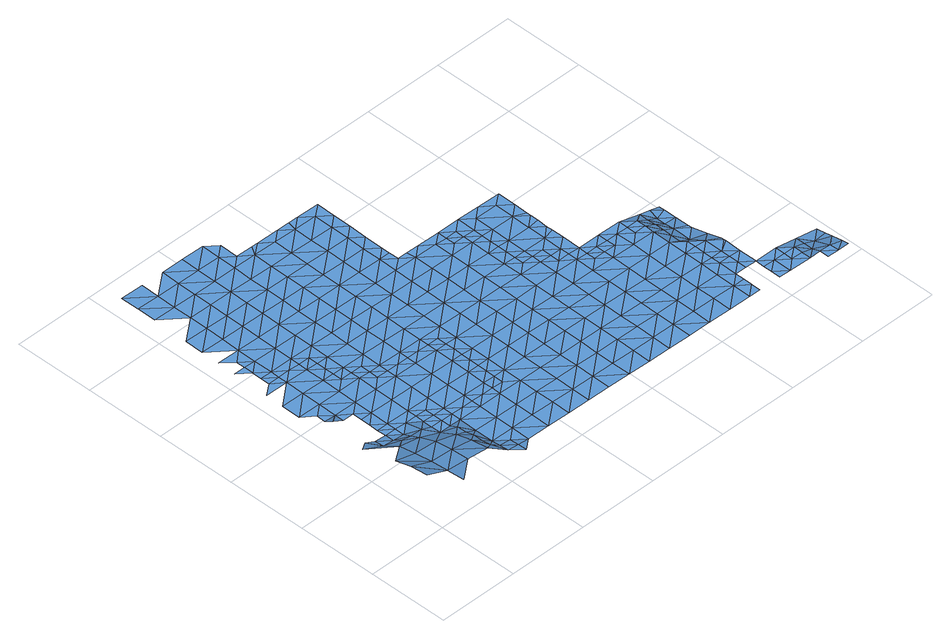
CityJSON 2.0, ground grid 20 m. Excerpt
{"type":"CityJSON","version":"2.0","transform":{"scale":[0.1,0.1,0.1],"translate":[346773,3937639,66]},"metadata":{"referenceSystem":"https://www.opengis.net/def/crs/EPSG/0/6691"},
"CityObjects":{
"waterbody1":{"type":"WaterBody","attributes":{"name":"8","class":"1140","function":"1","WaterBodyRiverFloodingRiskAttribute.description":"4","WaterBodyRiverFloodingRiskAttribute.rankOrg":"1","WaterBodyRiverFloodingRiskAttribute.adminType":"2","WaterBodyRiverFloodingRiskAttribute.scale":"L1"},"geometry":[{"type":"MultiSurface","lod":"1","boundaries":[[[0,1,2]],[[3,0,4]],[[0,2,4]],[[5,3,4]],[[6,7,2]],[[8,3,5]],[[2,9,4]],[[8,10,11]],[[12,5,4]],[[13,11,10]],[[9,2,7]],[[5,14,8]],[[15,13,10]],[[12,14,5]],[[4,9,12]],[[10,8,16]],[[17,15,10]],[[16,17,10]],[[7,18,9]],[[17,19,15]],[[16,8,14]],[[18,20,9]],[[9,21,12]],[[22,16,14]],[[20,21,9]],[[12,23,14]],[[24,22,14]],[[23,24,14]],[[25,20,18]],[[23,12,21]],[[26,25,18]],[[27,21,20]],[[28,27,20]],[[28,20,25]],[[29,24,23]],[[30,31,21]],[[21,31,23]],[[30,21,27]],[[32,25,26]],[[33,29,23]],[[31,34,23]],[[34,33,23]],[[35,32,26]],[[35,26,36]],[[32,35,37]]]}]},
"waterbody2":{"type":"WaterBody","attributes":{"name":"8","class":"1140","function":"1","WaterBodyRiverFloodingRiskAttribute.description":"4","WaterBodyRiverFloodingRiskAttribute.rankOrg":"3","WaterBodyRiverFloodingRiskAttribute.adminType":"2","WaterBodyRiverFloodingRiskAttribute.scale":"L1"},"geometry":[{"type":"MultiSurface","lod":"1","boundaries":[[[38,39,40]],[[41,42,43]],[[43,42,44]],[[40,41,43]],[[45,39,46]],[[38,40,43]],[[44,47,43]],[[46,39,38]],[[48,19,49]],[[50,51,48]],[[52,53,54]],[[48,49,50]],[[52,45,46]],[[55,47,56]],[[57,43,47]],[[56,51,55]],[[51,50,55]],[[49,58,50]],[[38,43,57]],[[59,60,61]],[[57,47,55]],[[62,53,52]],[[46,38,63]],[[63,38,57]],[[46,64,52]],[[65,62,52]],[[50,58,66]],[[67,57,55]],[[64,46,63]],[[55,50,68]],[[66,58,69]],[[68,50,66]],[[68,67,55]],[[70,52,64]],[[65,52,70]],[[69,71,66]],[[64,63,72]],[[63,57,73]],[[74,65,70]],[[72,75,64]],[[76,70,64]],[[77,78,33]],[[75,76,64]],[[73,57,67]],[[79,66,71]],[[72,63,73]],[[80,74,70]],[[76,81,70]],[[71,78,82]],[[78,77,82]],[[81,80,70]],[[68,66,83]],[[68,84,67]],[[79,71,82]],[[85,72,73]],[[77,86,82]],[[67,87,73]],[[66,79,83]],[[88,85,73]],[[86,89,82]],[[67,84,87]],[[88,73,87]],[[68,83,84]],[[82,90,79]],[[85,88,91]],[[79,92,83]],[[93,87,84]],[[86,94,89]],[[90,82,89]],[[92,84,83]],[[84,95,93]],[[94,96,89]],[[79,90,92]],[[96,97,89]],[[98,90,89]],[[99,84,92]],[[95,84,99]],[[97,98,89]],[[100,97,96]],[[90,101,92]],[[102,95,99]],[[92,103,99]],[[104,102,99]],[[100,105,97]],[[90,98,101]],[[103,104,99]],[[105,100,106]],[[105,107,97]],[[98,97,107]],[[92,101,103]],[[108,109,98]],[[98,107,108]],[[101,98,109]],[[110,104,103]],[[109,111,101]],[[112,103,101]],[[111,112,101]],[[113,110,103]],[[112,113,103]],[[110,113,114]]]}]},
"waterbody3":{"type":"WaterBody","attributes":{"name":"8","class":"1140","function":"1","WaterBodyRiverFloodingRiskAttribute.description":"4","WaterBodyRiverFloodingRiskAttribute.rankOrg":"2","WaterBodyRiverFloodingRiskAttribute.adminType":"2","WaterBodyRiverFloodingRiskAttribute.scale":"L1"},"geometry":[{"type":"MultiSurface","lod":"1","boundaries":[[[62,115,53]],[[60,115,116]],[[115,62,116]],[[117,118,119]],[[61,60,120]],[[60,116,120]],[[117,61,120]],[[121,27,28]],[[62,65,116]],[[28,25,121]],[[120,118,117]],[[121,25,32]],[[30,122,31]],[[122,27,121]],[[30,27,122]],[[123,120,116]],[[124,125,118]],[[126,116,65]],[[32,37,121]],[[127,125,128]],[[122,129,31]],[[128,125,124]],[[77,33,34]],[[34,31,129]],[[120,123,118]],[[126,65,74]],[[130,122,121]],[[131,37,35]],[[123,116,126]],[[77,34,129]],[[132,127,128]],[[35,36,131]],[[133,130,121]],[[130,129,122]],[[121,37,133]],[[74,80,126]],[[134,135,136]],[[85,137,72]],[[137,76,75]],[[138,118,123]],[[129,86,77]],[[37,131,133]],[[136,135,132]],[[75,72,137]],[[124,118,139]],[[124,140,128]],[[136,141,134]],[[139,118,138]],[[137,142,76]],[[143,123,126]],[[144,134,141]],[[142,80,81]],[[145,126,80]],[[81,76,142]],[[129,146,86]],[[128,147,132]],[[131,148,133]],[[85,91,137]],[[129,130,146]],[[124,139,140]],[[149,136,132]],[[150,144,141]],[[123,151,138]],[[145,80,142]],[[87,93,88]],[[143,126,145]],[[147,128,140]],[[94,86,146]],[[88,152,91]],[[153,141,136]],[[154,133,148]],[[142,137,155]],[[88,93,152]],[[137,91,155]],[[130,133,156]],[[149,132,147]],[[142,157,145]],[[123,143,151]],[[146,96,94]],[[155,157,142]],[[156,133,154]],[[139,138,158]],[[139,159,140]],[[91,152,155]],[[93,95,152]],[[160,96,146]],[[158,138,151]],[[146,130,160]],[[153,136,149]],[[153,161,141]],[[157,162,145]],[[145,163,143]],[[140,164,147]],[[130,156,160]],[[95,165,152]],[[162,163,145]],[[159,164,140]],[[143,163,151]],[[139,158,159]],[[147,164,149]],[[154,148,166]],[[100,96,160]],[[167,153,149]],[[155,152,168]],[[166,148,169]],[[163,170,151]],[[151,171,158]],[[165,95,102]],[[168,172,155]],[[170,171,151]],[[156,154,173]],[[152,165,168]],[[156,174,160]],[[106,100,160]],[[157,155,172]],[[167,149,164]],[[157,175,162]],[[153,176,161]],[[173,154,166]],[[158,177,159]],[[167,176,153]],[[102,104,165]],[[177,164,159]],[[178,163,162]],[[174,156,173]],[[176,179,161]],[[175,178,162]],[[106,160,174]],[[177,158,171]],[[157,172,175]],[[180,170,163]],[[181,165,104]],[[165,182,168]],[[177,183,164]],[[166,169,184]],[[110,181,104]],[[185,106,174]],[[105,106,185]],[[168,186,172]],[[184,169,187]],[[107,105,185]],[[173,166,184]],[[170,188,171]],[[167,164,189]],[[167,190,176]],[[165,181,182]],[[189,164,183]],[[189,190,167]],[[163,178,180]],[[108,107,191]],[[192,177,171]],[[193,179,176]],[[107,185,191]],[[109,108,191]],[[174,173,194]],[[194,173,184]],[[110,114,181]],[[191,195,109]],[[188,170,180]],[[188,192,171]],[[195,112,111]],[[168,182,186]],[[190,193,176]],[[111,109,195]],[[175,172,196]],[[175,197,178]],[[185,174,198]],[[196,197,175]],[[195,199,112]],[[181,200,182]],[[174,194,198]],[[192,201,177]],[[172,186,196]],[[113,199,114]],[[113,112,199]],[[202,189,183]],[[203,204,187]],[[178,205,180]],[[183,177,201]],[[206,207,185]],[[208,190,189]],[[209,186,182]],[[206,185,198]],[[181,114,200]],[[210,195,191]],[[184,187,204]],[[201,202,183]],[[191,185,207]],[[180,205,188]],[[202,208,189]],[[114,199,200]],[[210,199,195]],[[194,184,211]],[[212,192,188]],[[178,197,205]],[[213,190,208]],[[182,200,209]],[[209,214,186]],[[193,190,213]],[[198,194,211]],[[210,191,207]],[[184,204,211]],[[198,215,206]],[[214,216,186]],[[217,200,199]],[[196,216,197]],[[210,218,199]],[[212,188,205]],[[196,186,216]],[[219,208,202]],[[198,211,215]],[[201,192,220]],[[215,221,206]],[[206,222,207]],[[220,192,212]],[[201,223,202]],[[216,224,197]],[[204,203,225]],[[217,199,218]],[[226,211,204]],[[227,219,202]],[[205,197,224]],[[209,228,214]],[[207,229,210]],[[230,212,205]],[[209,200,228]],[[223,201,220]],[[224,231,205]],[[223,232,202]],[[222,229,207]],[[233,215,211]],[[206,221,222]],[[204,225,234]],[[231,230,205]],[[200,217,228]],[[210,235,218]],[[236,220,212]],[[214,237,216]],[[227,202,232]],[[229,235,210]],[[204,234,226]],[[236,223,220]],[[215,238,221]],[[218,239,217]],[[214,228,240]],[[235,239,218]],[[211,226,233]],[[225,241,234]],[[236,212,230]],[[214,240,237]],[[242,227,232]],[[243,231,224]],[[224,216,244]],[[223,245,232]],[[228,217,239]],[[215,233,238]],[[234,246,226]],[[247,245,223]],[[222,221,248]],[[216,237,244]],[[222,249,229]],[[250,230,231]],[[247,223,236]],[[228,251,240]],[[241,225,252]],[[245,242,232]],[[248,249,222]],[[221,238,248]],[[243,224,244]],[[253,235,229]],[[254,236,230]],[[228,239,255]],[[240,256,237]],[[246,234,241]],[[249,253,229]],[[251,256,240]],[[250,231,243]],[[233,226,257]],[[228,255,251]],[[233,258,238]],[[259,244,237]],[[245,260,242]],[[261,243,244]],[[236,262,247]],[[258,248,238]],[[239,235,253]],[[226,246,257]],[[254,230,250]],[[259,261,244]],[[263,245,247]],[[264,246,241]],[[258,233,257]],[[261,265,243]],[[266,250,243]],[[267,249,248]],[[259,237,256]],[[241,252,264]],[[262,236,254]],[[239,253,268]],[[255,239,269]],[[255,270,251]],[[260,245,271]],[[264,252,272]],[[243,265,266]],[[269,270,255]],[[267,248,258]],[[239,268,269]],[[245,263,271]],[[249,273,253]],[[254,250,274]],[[247,262,263]],[[251,275,256]],[[276,261,259]],[[250,266,274]],[[257,246,277]],[[273,268,253]],[[270,275,251]],[[275,259,256]],[[278,249,267]],[[254,279,262]],[[246,264,277]],[[254,274,279]],[[280,267,258]],[[273,249,278]],[[263,281,271]],[[262,282,263]],[[276,259,283]],[[257,277,284]],[[258,257,280]],[[262,279,282]],[[269,268,285]],[[286,270,269]],[[257,284,280]],[[282,281,263]],[[264,272,287]],[[285,268,273]],[[288,259,275]],[[283,259,288]],[[278,267,289]],[[272,290,287]],[[289,267,280]],[[291,273,278]],[[277,264,292]],[[286,269,285]],[[286,293,270]],[[270,294,275]],[[284,277,292]],[[295,291,278]],[[291,285,273]],[[264,287,292]],[[296,280,284]],[[293,294,270]],[[288,275,297]],[[278,289,295]],[[298,286,285]],[[283,288,299]],[[300,284,292]],[[301,299,288]],[[301,288,297]],[[302,298,285]],[[297,275,294]],[[287,290,303]],[[296,304,280]],[[305,306,286]],[[305,286,298]],[[284,300,296]],[[289,304,295]],[[303,307,287]],[[302,285,291]],[[287,308,292]],[[293,286,306]],[[289,280,304]],[[309,297,294]],[[310,294,293]],[[307,308,287]],[[311,310,293]],[[293,306,311]],[[295,312,291]],[[313,309,294]],[[314,298,302]],[[315,302,291]],[[300,292,308]],[[300,316,296]],[[294,310,313]],[[308,316,300]],[[312,315,291]],[[317,314,302]],[[295,304,318]],[[309,313,319]],[[312,295,318]],[[320,307,303]],[[317,302,315]],[[316,321,296]],[[296,322,304]],[[323,314,317]],[[324,320,303]],[[321,322,296]],[[322,318,304]],[[307,325,308]],[[326,315,312]],[[320,325,307]],[[318,327,312]],[[308,328,316]],[[329,326,312]],[[325,328,308]],[[330,329,312]],[[318,331,327]],[[330,312,327]],[[316,328,321]],[[318,322,331]],[[332,322,321]],[[324,333,320]],[[328,334,321]],[[335,327,331]],[[336,333,324]],[[333,325,320]],[[334,332,321]],[[332,331,322]],[[337,335,331]],[[333,338,325]],[[325,339,328]],[[331,340,337]],[[340,331,332]],[[341,342,336]],[[336,342,333]],[[325,338,339]],[[334,328,343]],[[344,338,333]],[[334,345,332]],[[346,347,348]],[[346,337,347]],[[349,344,333]],[[349,333,342]],[[343,328,339]],[[337,340,347]],[[350,340,332]],[[338,351,339]],[[345,334,343]],[[351,338,344]],[[347,340,352]],[[351,353,339]],[[348,347,354]],[[353,355,339]],[[356,354,347]],[[343,339,355]],[[347,352,356]],[[357,358,344]],[[344,358,351]],[[332,345,350]],[[352,340,350]],[[355,359,343]],[[359,360,343]],[[343,360,345]],[[361,351,358]],[[362,352,350]],[[357,363,358]],[[364,365,345]],[[345,360,364]],[[350,345,365]],[[366,367,368]],[[369,362,350]],[[358,370,361]],[[363,370,358]],[[350,365,369]],[[371,372,363]],[[372,368,367]],[[371,368,372]],[[362,369,373]],[[367,374,372]],[[363,372,375]],[[376,375,372]],[[367,377,374]],[[372,374,376]],[[378,374,377]],[[377,379,378]],[[380,379,377]]]}]},
"waterbody4":{"type":"WaterBody","attributes":{"name":"8","class":"1140","function":"1","WaterBodyRiverFloodingRiskAttribute.description":"4","WaterBodyRiverFloodingRiskAttribute.rankOrg":"2","WaterBodyRiverFloodingRiskAttribute.adminType":"2","WaterBodyRiverFloodingRiskAttribute.scale":"L1"},"geometry":[{"type":"MultiSurface","lod":"1","boundaries":[[[22,24,381]],[[49,381,58]],[[58,381,24]],[[58,24,382]],[[69,58,382]],[[78,69,382]],[[78,382,33]],[[49,19,381]],[[29,33,382]],[[29,382,24]],[[17,381,19]],[[17,22,381]],[[22,17,16]],[[71,69,78]]]}]},
"waterbody5":{"type":"WaterBody","attributes":{"name":"8","class":"1140","function":"1","WaterBodyRiverFloodingRiskAttribute.description":"4","WaterBodyRiverFloodingRiskAttribute.rankOrg":"3","WaterBodyRiverFloodingRiskAttribute.adminType":"2","WaterBodyRiverFloodingRiskAttribute.scale":"L1"},"geometry":[{"type":"MultiSurface","lod":"1","boundaries":[[[383,315,326]],[[326,329,383]],[[384,385,386]],[[385,384,387]],[[387,388,389]],[[309,319,390]],[[391,385,387]],[[390,319,392]],[[389,391,387]],[[301,297,309]],[[393,394,395]],[[395,394,384]],[[386,396,384]],[[392,319,385]],[[313,310,386]],[[301,309,390]],[[384,388,387]],[[384,394,397]],[[384,396,395]],[[396,398,395]],[[396,399,398]],[[306,399,396]],[[306,305,399]],[[314,323,399]],[[393,395,400]],[[398,400,395]],[[398,399,323]],[[317,383,323]],[[301,390,299]],[[310,396,386]],[[396,310,311]],[[311,306,396]],[[305,314,399]],[[314,305,298]],[[317,315,383]],[[383,329,401]],[[398,402,400]],[[402,398,401]],[[401,398,383]],[[398,323,383]],[[384,397,388]],[[299,390,392]],[[319,313,386]],[[319,386,385]],[[392,385,391]]]}]},
"waterbody6":{"type":"WaterBody","attributes":{"name":"8","class":"1140","function":"1","WaterBodyRiverFloodingRiskAttribute.description":"4","WaterBodyRiverFloodingRiskAttribute.rankOrg":"3","WaterBodyRiverFloodingRiskAttribute.adminType":"2","WaterBodyRiverFloodingRiskAttribute.scale":"L1"},"geometry":[{"type":"MultiSurface","lod":"1","boundaries":[[[346,348,403]],[[335,337,403]],[[346,403,337]],[[330,403,329]],[[335,403,330]],[[327,335,330]],[[329,403,348]]]}]},
"waterbody7":{"type":"WaterBody","attributes":{"name":"8","class":"1140","function":"1","WaterBodyRiverFloodingRiskAttribute.description":"4","WaterBodyRiverFloodingRiskAttribute.rankOrg":"3","WaterBodyRiverFloodingRiskAttribute.adminType":"2","WaterBodyRiverFloodingRiskAttribute.scale":"L1"},"geometry":[{"type":"MultiSurface","lod":"1","boundaries":[[[356,362,404]],[[405,404,373]],[[404,354,356]],[[356,352,362]],[[362,373,404]],[[406,354,404]],[[405,406,404]]]}]},
"waterbody8":{"type":"WaterBody","attributes":{"name":"8","class":"1140","function":"1","WaterBodyRiverFloodingRiskAttribute.description":"4","WaterBodyRiverFloodingRiskAttribute.rankOrg":"3","WaterBodyRiverFloodingRiskAttribute.adminType":"2","WaterBodyRiverFloodingRiskAttribute.scale":"L1"},"geometry":[{"type":"MultiSurface","lod":"1","boundaries":[[[359,407,360]],[[364,360,408]],[[365,364,408]],[[365,409,369]],[[410,409,411]],[[359,355,407]],[[412,413,407]],[[412,407,355]],[[365,408,409]],[[369,409,373]],[[407,414,415]],[[415,411,408]],[[415,408,407]],[[408,411,409]],[[360,407,408]],[[414,407,413]],[[416,413,412]],[[409,417,418]],[[351,361,353]],[[370,416,412]],[[361,370,412]],[[353,361,412]],[[355,353,412]],[[418,373,409]],[[409,410,417]]]}]},
"waterbody9":{"type":"WaterBody","attributes":{"name":"8","class":"1140","function":"1","WaterBodyRiverFloodingRiskAttribute.description":"4","WaterBodyRiverFloodingRiskAttribute.rankOrg":"4","WaterBodyRiverFloodingRiskAttribute.adminType":"2","WaterBodyRiverFloodingRiskAttribute.scale":"L1"},"geometry":[{"type":"MultiSurface","lod":"1","boundaries":[[[373,418,405]],[[419,420,421]],[[421,406,422]],[[417,419,422]],[[418,417,422]],[[422,405,418]],[[421,422,419]],[[406,405,422]]]}]},
"waterbody10":{"type":"WaterBody","attributes":{"name":"8","class":"1140","function":"1","WaterBodyRiverFloodingRiskAttribute.description":"4","WaterBodyRiverFloodingRiskAttribute.rankOrg":"3","WaterBodyRiverFloodingRiskAttribute.adminType":"2","WaterBodyRiverFloodingRiskAttribute.scale":"L1"},"geometry":[{"type":"MultiSurface","lod":"1","boundaries":[[[374,378,423]],[[375,376,423]],[[376,374,423]],[[378,379,423]],[[423,379,424]],[[424,425,423]],[[423,425,375]]]}]},
"waterbody11":{"type":"WaterBody","attributes":{"name":"8","class":"1140","function":"1","WaterBodyRiverFloodingRiskAttribute.description":"4","WaterBodyRiverFloodingRiskAttribute.rankOrg":"4","WaterBodyRiverFloodingRiskAttribute.adminType":"2","WaterBodyRiverFloodingRiskAttribute.scale":"L1"},"geometry":[{"type":"MultiSurface","lod":"1","boundaries":[[[425,426,427]],[[428,427,426]],[[428,426,429]],[[430,431,432]],[[380,432,433]],[[380,433,379]],[[429,426,433]],[[434,432,380]],[[431,429,433]],[[379,433,426]],[[432,431,433]],[[426,424,379]],[[424,426,425]]]}]}
},
"vertices":[
[9,96,104],[8,50,110],[65,49,88],[10,142,90],[66,95,83],[66,141,76],[64,3,93],[122,48,84],[67,187,66],[122,94,81],[68,234,38],[11,235,64],[123,140,74],[40,257,49],[124,186,55],[68,257,36],[96,210,50],[96,233,36],[178,47,79],[97,256,34],[179,93,72],[180,139,58],[124,210,44],[181,185,34],[153,209,44],[207,69,57],[235,46,39],[208,116,53],[207,93,53],[181,209,34],[208,139,46],[208,162,46],[235,69,37],[209,208,34],[209,185,34],[263,45,37],[263,22,37],[264,68,34],
[71,418,34],[15,419,34],[43,396,34],[42,373,34],[42,350,48],[70,372,34],[70,349,34],[15,466,34],[72,465,34],[98,349,34],[97,279,34],[125,256,34],[125,279,34],[98,302,34],[73,511,34],[45,534,34],[16,512,34],[126,325,34],[98,326,34],[127,371,34],[153,255,34],[18,604,34],[46,581,34],[46,604,34],[73,534,34],[128,417,34],[129,464,34],[102,534,34],[182,278,34],[184,370,34],[183,324,34],[182,255,34],[129,510,34],[210,254,34],[157,440,34],[185,417,34],[130,533,34],[157,463,34],[157,486,34],[238,208,34],[210,231,34],[239,277,34],[158,533,34],[158,509,34],[238,231,34],[240,323,34],[240,369,34],[185,440,34],[266,207,34],[212,393,34],[213,416,34],[295,230,34],[295,276,34],[213,439,34],[296,322,34],[241,392,34],[294,207,34],[269,392,34],[323,206,34],[351,229,34],[352,275,34],[297,368,34],[351,206,34],[353,321,34],[297,391,34],[354,367,34],[326,391,34],[380,228,34],[379,205,34],[380,251,34],[380,274,34],[381,298,34],[354,390,34],[381,321,34],[382,344,34],[382,367,34],[382,390,34],
[45,558,34],[74,557,34],[46,627,34],[75,650,34],[19,651,34],[74,603,34],[236,92,34],[236,138,34],[131,602,34],[76,696,34],[19,697,34],[130,556,34],[20,743,34],[77,742,34],[237,184,34],[293,137,34],[291,45,34],[78,788,34],[292,91,34],[23,882,34],[22,835,34],[78,834,34],[185,463,34],[132,649,34],[133,695,34],[133,741,34],[79,881,34],[186,509,34],[188,601,34],[23,928,34],[187,555,34],[294,183,34],[134,787,34],[348,44,34],[135,833,34],[80,927,34],[188,648,34],[241,416,34],[136,880,34],[349,90,34],[242,462,34],[350,136,34],[243,508,34],[189,694,34],[190,740,34],[350,183,34],[137,926,34],[244,554,34],[244,600,34],[191,786,34],[298,415,34],[406,89,34],[192,832,34],[299,461,34],[405,43,34],[245,647,34],[246,693,34],[299,507,34],[406,135,34],[407,182,34],[300,553,34],[192,879,34],[247,739,34],[301,599,34],[193,925,34],[302,646,34],[354,414,34],[355,460,34],[247,785,34],[462,88,34],[408,228,34],[356,506,34],[461,42,34],[303,692,34],[248,832,34],[249,878,34],[409,274,34],[303,738,34],[250,924,34],[463,134,34],[409,320,34],[357,552,34],[358,598,34],[464,181,34],[410,366,34],[411,413,34],[304,784,34],[305,831,34],[518,41,34],[519,87,34],[358,645,34],[465,227,34],[465,273,34],[277,854,34],[412,459,34],[466,319,34],[520,133,34],[359,691,34],[278,900,34],[413,505,34],[520,180,34],[413,551,34],[468,412,34],[467,365,34],[318,853,34],[360,737,34],[521,226,34],[522,272,34],[361,783,34],[414,597,34],[575,40,34],[576,132,34],[334,853,34],[468,458,34],[523,318,34],[416,690,34],[415,644,34],[362,830,34],[577,179,34],[575,86,34],[524,364,34],[417,736,34],[470,550,34],[578,225,34],[524,411,34],[469,504,34],[632,85,34],[390,852,34],[472,643,34],[471,597,34],[418,829,34],[633,131,34],[417,782,34],[579,271,34],[579,317,34],[472,689,34],[526,503,34],[631,39,34],[580,363,34],[473,735,34],[525,457,34],[527,549,34],[634,178,34],[634,224,34],[528,596,34],[423,852,34],[500,619,34],[474,781,34],[475,828,34],[689,84,34],[500,644,34],[500,665,34],[635,270,34],[581,410,34],[582,456,34],[583,502,34],[447,851,34],[688,38,34],[637,363,34],[501,712,34],[583,548,34],[525,619,34],[690,130,34],[636,316,34],[502,758,34],[691,223,34],[504,850,34],[503,804,34],[556,618,34],[690,177,34],[638,409,34],[638,455,34],[745,83,34],[584,595,34],[692,269,34],[745,37,34],[693,362,34],[746,129,34],[639,501,34],[640,547,34],[693,315,34],[748,222,34],[612,571,34],[666,431,34],[613,617,34],[747,176,34],[612,594,34],[694,408,34],[801,36,34],[749,268,34],[667,454,34],[667,478,34],[802,82,34],[803,129,34],[640,571,34],[668,524,34],[668,501,34],[750,361,34],[668,547,34],[695,431,34],[722,384,34],[804,175,34],[723,407,34],[749,314,34],[669,570,34],[859,81,34],[804,221,34],[805,267,34],[723,430,34],[858,35,34],[859,128,34],[751,384,34],[778,337,34],[860,174,34],[779,383,34],[778,360,34],[806,313,34],[862,266,34],[915,80,34],[861,220,34],[806,337,34],[914,34,34],[835,336,34],[916,127,34],[917,173,34],[863,312,34],[943,34,34],[943,57,34],[918,219,34],[944,103,34],[918,265,34],[835,359,34],[863,359,34],[835,382,34],[944,80,34],[919,311,34],[945,149,34],[891,335,34],[945,172,34],[892,381,34],[946,195,34],[892,358,34],[972,102,34],[973,126,34],[946,219,34],[946,242,34],[973,149,34],[920,335,34],[1001,102,34],[947,265,21],[947,288,21],[999,33,34],[1028,32,34],[1000,56,34],[948,311,21],[1001,148,34],[1000,79,34],[1029,78,34],[948,334,21],[1056,55,34],[1057,101,34],[1057,78,34],[1084,31,34],[1085,54,34],[1113,54,25],[1113,31,34],
[125,233,34],[181,232,34],
[751,407,34],[753,545,34],[697,593,34],[697,546,34],[754,592,34],[782,568,34],[783,614,34],[641,594,34],[726,615,34],[670,616,34],[781,502,34],[781,522,34],[752,499,34],[696,500,34],[781,533,34],[752,453,34],[695,454,34],[780,476,34],[780,429,34],[780,460,34],
[807,360,34],
[920,358,34],[948,357,20],[949,380,20],
[974,218,34],[975,264,8],[976,310,8],[1004,296,8],[1004,287,8],[974,172,34],[1002,194,34],[1002,201,33],[1003,241,21],[1002,189,34],[1005,333,6],[976,334,6],
[1005,366,5],[1005,379,5],[979,380,12],[977,357,5],
[1085,77,34],[1114,77,25],[1114,100,25],
[1142,76,15],[1171,99,15],[1170,74,20],[1170,53,25],[1169,7,34],[1169,25,31],[1141,7,34],[1141,30,34],[1112,8,34]
]}
